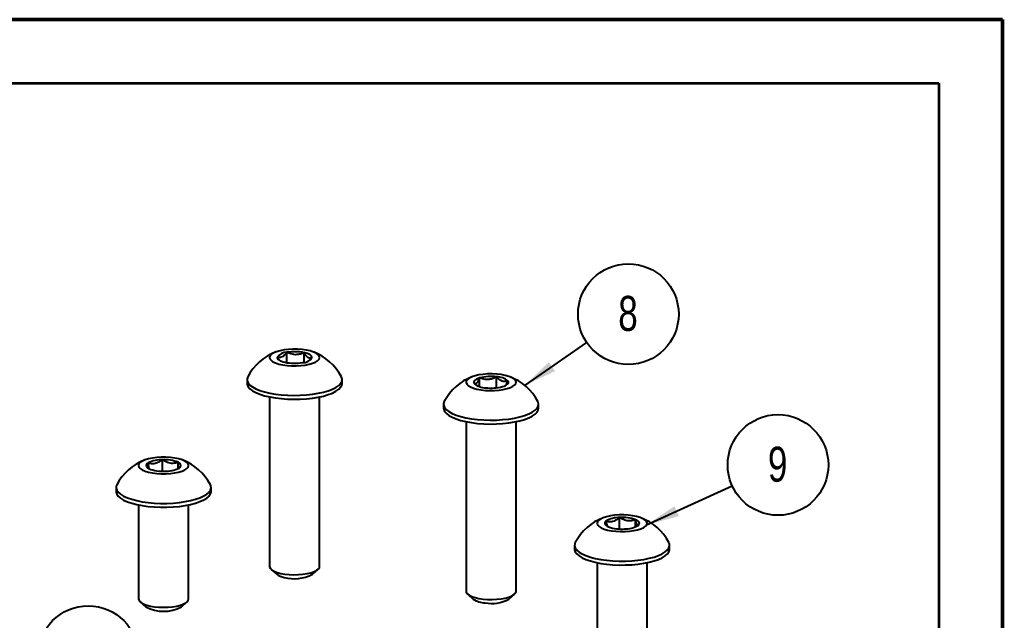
# Model space of a CAD drawing. Header units: millimetres. Extents: x 0 to 279, y 0 to 216.
# Drawn here: x 181.2 to 279.4, y 155.9 to 215.9 of the extents above; entities that cross this region are included whole.
import ezdxf

# ---------------------------------------------------------------- set-up
doc = ezdxf.new("R2010")
doc.units = ezdxf.units.MM
doc.layers.add('PAGE_BORDER', color=7, linetype='Continuous')
doc.layers.add('TITLE_BLOCK_BORDER', color=7, linetype='Continuous')
doc.styles.add('SLDTEXTSTYLE0', font='TXT', dxfattribs={"width": 0.75})
doc.dimstyles.new('SLDDIMSTYLE1', dxfattribs={"dimtxt": 0.18, "dimasz": 3.302, "dimexe": 0, "dimexo": 0.0625, "dimgap": 0, "dimtad": 0, "dimtih": 1, "dimtoh": 1, "dimdec": 0, "dimrnd": 1e-09, "dimzin": 0, "dimdsep": 46, "dimtxsty": 'Standard', "dimsah": 1, "dimcen": 0.09, "dimadec": 0, "dimazin": 0, "dimtfac": 3.302, "dimtdec": 0, "dimtofl": 0, "dimtmove": 0, "dimatfit": 3, "dimfxl": 1, "dimfrac": 2, "dimtolj": 1, "dimtzin": 0, "dimarcsym": 0})

# ---------------------------------------------------------------- blocks, each defined once
blk = doc.blocks.new('SW_NOTE_95')
at = {"layer": 'TITLE_BLOCK_BORDER', "color": 0}
blk.add_circle((4.146, 2.849), 5.031, dxfattribs=at)
at = {"layer": 'TITLE_BLOCK_BORDER', "color": 0, "insert": (4.11, 4.673), "char_height": 3.5, "attachment_point": 2, "style": 'SLDTEXTSTYLE0'}
blk.add_mtext('8', dxfattribs=at)
blk = doc.blocks.new('SW_NOTE_96')
at = {"layer": 'TITLE_BLOCK_BORDER', "color": 0}
blk.add_circle((4.577, 2.088), 5.031, dxfattribs=at)
at = {"layer": 'TITLE_BLOCK_BORDER', "color": 0, "insert": (4.541, 3.912), "char_height": 3.5, "attachment_point": 2, "style": 'SLDTEXTSTYLE0'}
blk.add_mtext('9', dxfattribs=at)
blk = doc.blocks.new('SW_NOTE_100')
at = {"layer": 'TITLE_BLOCK_BORDER', "color": 0}
blk.add_circle((-4.707, 1.776), 5.031, dxfattribs=at)
at = {"layer": 'TITLE_BLOCK_BORDER', "color": 0, "insert": (-4.742, 3.599), "char_height": 3.5, "attachment_point": 2, "style": 'SLDTEXTSTYLE0'}
blk.add_mtext('6', dxfattribs=at)

msp = doc.modelspace()

# ---------------------------------------------------------------- linework, layer by layer
at = {"color": 7, "linetype": 'Continuous', "lineweight": 50}
for p in [(0, 215.9), (279.4, 0)]:
    msp.add_line(p, (279.4, 215.9), dxfattribs=at)
at = {"color": 7, "linetype": 'Continuous', "lineweight": 25}
for p, q in [((207.873, 181.615), (207.873, 182.647)), ((209.602, 181.649), (209.602, 182.613)), ((210.236, 181.919), (210.378, 182.097)), ((203.899, 179.927), (203.899, 179.538)), ((213.399, 179.538), (213.399, 179.927)), ((227.144, 179.224), (227.144, 180.088)), ((228.841, 179.108), (228.841, 180.203)), ((226.595, 179.541), (226.791, 179.351)), ((206.149, 178.192), (206.149, 161.248)), ((211.149, 161.248), (211.149, 178.192)), ((223.542, 177.452), (223.542, 177.063)), ((233.042, 177.063), (233.042, 177.452)), ((225.792, 175.717), (225.792, 158.773)), ((230.792, 158.773), (230.792, 175.717)), ((195.449, 170.759), (195.449, 171.912)), ((196.998, 171.018), (196.998, 171.654)), ((190.803, 169.132), (190.803, 168.743)), ((200.303, 168.743), (200.303, 169.132)), ((193.053, 167.397), (193.053, 157.995)), ((198.053, 157.995), (198.053, 167.397)), ((241.132, 164.99), (241.132, 166.132)), ((242.744, 165.202), (242.744, 165.92)), ((236.638, 163.357), (236.638, 162.968)), ((246.138, 162.968), (246.138, 163.357)), ((238.888, 161.622), (238.888, 152.22)), ((243.888, 152.22), (243.888, 161.622)), ((206.31, 160.953), (206.871, 160.458)), ((210.426, 160.458), (210.987, 160.953)), ((225.954, 158.478), (226.515, 157.983)), ((230.07, 157.983), (230.631, 158.478)), ((193.214, 157.7), (193.776, 157.205)), ((197.33, 157.205), (197.891, 157.7))]:
    msp.add_line(p, q, dxfattribs=at)
at = {"color": 7, "linetype": 'Continuous', "lineweight": 25, "flags": 128}
for points in [[(206.561, 182.589), (206.344, 182.454), (206.205, 182.307), (206.15, 182.154), (206.179, 182.001), (206.293, 181.852), (206.487, 181.712), (206.754, 181.587), (207.086, 181.48), (207.472, 181.396), (207.897, 181.336), (208.348, 181.304), (208.809, 181.299), (209.265, 181.323), (209.699, 181.375), (210.098, 181.452), (210.448, 181.552), (210.736, 181.672), (210.953, 181.808), (211.092, 181.955), (211.148, 182.107), (211.118, 182.261), (211.005, 182.41), (210.811, 182.549), (210.543, 182.675), (210.211, 182.781), (209.826, 182.866), (209.401, 182.926), (208.95, 182.958), (208.489, 182.962), (208.033, 182.938), (207.598, 182.887), (207.199, 182.81), (206.85, 182.709), (206.561, 182.589)], [(206.92, 182.165), (206.921, 182.089), (206.952, 182.015), (207.012, 181.942), (207.1, 181.872), (207.215, 181.807), (207.354, 181.747), (207.515, 181.694), (207.696, 181.649)], [(210.378, 182.097), (210.376, 182.172), (210.345, 182.247), (210.285, 182.32), (210.197, 182.389), (210.083, 182.455), (209.944, 182.514), (209.782, 182.567), (209.602, 182.613)], [(203.97, 180.2), (203.904, 180.003), (203.916, 179.791), (204.013, 179.582), (204.192, 179.379), (204.451, 179.186), (204.784, 179.006), (205.187, 178.843), (205.651, 178.699), (206.169, 178.577), (206.731, 178.478), (207.327, 178.406), (207.947, 178.361), (208.58, 178.344), (209.213, 178.355), (209.837, 178.394), (210.439, 178.46), (211.01, 178.553), (211.538, 178.67), (212.015, 178.81), (212.432, 178.969), (212.781, 179.146), (213.056, 179.337), (213.253, 179.538), (213.368, 179.746), (213.398, 179.957), (213.344, 180.168), (213.327, 180.2)], [(225.921, 179.92), (225.816, 179.77), (225.795, 179.617), (225.859, 179.464), (226.006, 179.319), (226.231, 179.184), (226.526, 179.066), (226.881, 178.968), (227.285, 178.893), (227.722, 178.845), (228.179, 178.823), (228.64, 178.831), (229.089, 178.866), (229.511, 178.928), (229.891, 179.015), (230.217, 179.124), (230.478, 179.251), (230.664, 179.392), (230.769, 179.542), (230.79, 179.695), (230.726, 179.847), (230.579, 179.993), (230.354, 180.127), (230.059, 180.246), (229.703, 180.344), (229.3, 180.419), (228.863, 180.467), (228.406, 180.488), (227.945, 180.481), (227.496, 180.446), (227.074, 180.384), (226.694, 180.297), (226.368, 180.188), (226.107, 180.061), (225.921, 179.92)], [(227.144, 180.088), (226.985, 180.035), (226.848, 179.974), (226.735, 179.909), (226.65, 179.839), (226.592, 179.766), (226.564, 179.691), (226.565, 179.615), (226.595, 179.541)], [(229.441, 179.224), (229.6, 179.277), (229.737, 179.337), (229.849, 179.403), (229.935, 179.473), (229.993, 179.546), (230.021, 179.621), (230.02, 179.696), (229.99, 179.771)], [(203.899, 179.538), (203.916, 179.402), (204.013, 179.193), (204.192, 178.991), (204.451, 178.797), (204.784, 178.617), (205.187, 178.454), (205.651, 178.31), (206.169, 178.188), (206.731, 178.089), (207.327, 178.017), (207.947, 177.972), (208.58, 177.955), (209.213, 177.966), (209.837, 178.005), (210.439, 178.072), (211.01, 178.164), (211.538, 178.281), (212.015, 178.421), (212.432, 178.58), (212.781, 178.757), (213.056, 178.948), (213.253, 179.149), (213.368, 179.357), (213.399, 179.538)], [(223.542, 177.063), (223.557, 176.939), (223.649, 176.73), (223.824, 176.526), (224.078, 176.333), (224.408, 176.152), (224.807, 175.987), (225.268, 175.842), (225.784, 175.719), (226.344, 175.619), (226.938, 175.546), (227.557, 175.499), (228.189, 175.48), (228.823, 175.49), (229.448, 175.527), (230.051, 175.592), (230.624, 175.684), (231.155, 175.8), (231.634, 175.938), (232.054, 176.097), (232.407, 176.272), (232.687, 176.462), (232.888, 176.663), (233.007, 176.871), (233.042, 177.063)], [(223.614, 177.726), (223.55, 177.539), (223.557, 177.328), (223.649, 177.119), (223.824, 176.915), (224.078, 176.722), (224.408, 176.541), (224.807, 176.376), (225.268, 176.231), (225.784, 176.108), (226.344, 176.008), (226.938, 175.934), (227.557, 175.888), (228.189, 175.869), (228.823, 175.879), (229.448, 175.916), (230.051, 175.981), (230.624, 176.073), (231.155, 176.188), (231.634, 176.327), (232.054, 176.485), (232.407, 176.661), (232.687, 176.851), (232.888, 177.052), (233.007, 177.259), (233.042, 177.471), (232.992, 177.681), (232.971, 177.726)], [(194.435, 170.59), (194.865, 170.534), (195.318, 170.506), (195.78, 170.506), (196.233, 170.534), (196.664, 170.589), (197.056, 170.67), (197.398, 170.773), (197.676, 170.896), (197.883, 171.033), (198.01, 171.181), (198.053, 171.334), (198.011, 171.487), (197.886, 171.635), (197.681, 171.773), (197.403, 171.896), (197.063, 172), (196.671, 172.081), (196.241, 172.137), (195.788, 172.165), (195.326, 172.166), (194.873, 172.138), (194.442, 172.082), (194.05, 172.001), (193.708, 171.898), (193.43, 171.775), (193.223, 171.638), (193.096, 171.49), (193.053, 171.337), (193.095, 171.184), (193.22, 171.036), (193.425, 170.898), (193.703, 170.775), (194.043, 170.671), (194.435, 170.59)], [(194.004, 171.594), (193.916, 171.524), (193.856, 171.451), (193.825, 171.377), (193.824, 171.301), (193.852, 171.226), (193.91, 171.153), (193.995, 171.083), (194.108, 171.018)], [(197.102, 171.077), (197.19, 171.147), (197.25, 171.22), (197.281, 171.295), (197.282, 171.37), (197.254, 171.445), (197.196, 171.518), (197.111, 171.588), (196.998, 171.654)], [(190.874, 169.405), (190.825, 169.284), (190.806, 169.072), (190.873, 168.862), (191.022, 168.656), (191.253, 168.459), (191.56, 168.274), (191.939, 168.104), (192.382, 167.953), (192.881, 167.823), (193.429, 167.716)], [(193.429, 167.716), (194.014, 167.634), (194.627, 167.579), (195.256, 167.552), (195.89, 167.552), (196.519, 167.582), (197.13, 167.638), (197.713, 167.722), (198.258, 167.83), (198.754, 167.962), (199.193, 168.115), (199.568, 168.286), (199.87, 168.471), (200.096, 168.669), (200.24, 168.875), (200.301, 169.086), (200.277, 169.297), (200.232, 169.405)], [(190.803, 168.743), (190.806, 168.683), (190.873, 168.473), (191.022, 168.267), (191.253, 168.07), (191.56, 167.885), (191.939, 167.716), (192.382, 167.564), (192.881, 167.434), (193.429, 167.327)], [(193.429, 167.327), (194.014, 167.245), (194.627, 167.19), (195.256, 167.163), (195.89, 167.164), (196.519, 167.193), (197.13, 167.249), (197.713, 167.333), (198.258, 167.441), (198.754, 167.573), (199.193, 167.726), (199.568, 167.897), (199.87, 168.083), (200.096, 168.28), (200.24, 168.486), (200.301, 168.697), (200.303, 168.743)], [(239.832, 166.213), (239.499, 166.107), (239.23, 165.982), (239.035, 165.842), (238.92, 165.693), (238.889, 165.54), (238.943, 165.387), (239.08, 165.241), (239.296, 165.105), (239.583, 164.984), (239.932, 164.884), (240.33, 164.806), (240.764, 164.754), (241.22, 164.729), (241.681, 164.733), (242.132, 164.765), (242.558, 164.824), (242.944, 164.909), (243.277, 165.015), (243.546, 165.14), (243.741, 165.279), (243.856, 165.428), (243.887, 165.582), (243.833, 165.734), (243.696, 165.881), (243.48, 166.017), (243.193, 166.138), (242.844, 166.238), (242.446, 166.316), (242.012, 166.368), (241.557, 166.392), (241.095, 166.389), (240.644, 166.356), (240.218, 166.297), (239.832, 166.213)], [(239.777, 165.773), (239.708, 165.701), (239.667, 165.626), (239.656, 165.551), (239.675, 165.476), (239.723, 165.402), (239.8, 165.331), (239.903, 165.264), (240.033, 165.202)], [(243, 165.349), (243.069, 165.421), (243.109, 165.495), (243.12, 165.571), (243.101, 165.646), (243.053, 165.72), (242.977, 165.791), (242.873, 165.858), (242.744, 165.92)], [(236.71, 163.631), (236.661, 163.51), (236.641, 163.299), (236.707, 163.088), (236.856, 162.883), (237.086, 162.686), (237.393, 162.501), (237.771, 162.331), (238.214, 162.179), (238.713, 162.049), (239.26, 161.942), (239.845, 161.86), (240.458, 161.804), (241.087, 161.777), (241.722, 161.778), (242.35, 161.807), (242.962, 161.863), (243.545, 161.946), (244.09, 162.055), (244.586, 162.186), (245.026, 162.339), (245.401, 162.51), (245.704, 162.696), (245.93, 162.893), (246.075, 163.099), (246.136, 163.31), (246.113, 163.521), (246.067, 163.631)], [(236.638, 162.968), (236.641, 162.91), (236.707, 162.7), (236.856, 162.494), (237.086, 162.297), (237.393, 162.112), (237.771, 161.942), (238.214, 161.79), (238.713, 161.66), (239.26, 161.553), (239.845, 161.471), (240.458, 161.416), (241.087, 161.388), (241.722, 161.389), (242.35, 161.418), (242.962, 161.474), (243.545, 161.557), (244.09, 161.666), (244.586, 161.798), (245.026, 161.95), (245.401, 162.121), (245.704, 162.307), (245.93, 162.504), (246.075, 162.71), (246.136, 162.921), (246.138, 162.968)], [(206.149, 161.248), (206.154, 161.194), (206.226, 161.042), (206.38, 160.897), (206.612, 160.764), (206.913, 160.648), (207.273, 160.552)], [(207.273, 160.552), (207.68, 160.479), (208.12, 160.433), (208.578, 160.415), (209.038, 160.424), (209.486, 160.462), (209.904, 160.527), (210.28, 160.616), (210.6, 160.727), (210.854, 160.855), (211.033, 160.997), (211.131, 161.147), (211.149, 161.248)], [(225.792, 158.773), (225.817, 158.657), (225.923, 158.507), (226.109, 158.367), (226.371, 158.24), (226.697, 158.131), (227.078, 158.044), (227.5, 157.982)], [(227.5, 157.982), (227.949, 157.947), (228.41, 157.94), (228.867, 157.962), (229.304, 158.011), (229.707, 158.086), (230.062, 158.184), (230.356, 158.302), (230.58, 158.437), (230.727, 158.583), (230.79, 158.735), (230.792, 158.773)], [(193.053, 157.995), (193.063, 157.919), (193.147, 157.768), (193.313, 157.625), (193.555, 157.494), (193.866, 157.38), (194.233, 157.287), (194.646, 157.218), (195.09, 157.176), (195.549, 157.162), (196.008, 157.175), (196.452, 157.217), (196.866, 157.286), (197.234, 157.378), (197.546, 157.492), (197.789, 157.622)]]:
    msp.add_lwpolyline(points, dxfattribs=at)
at = {"color": 7, "linetype": 'Continuous', "lineweight": 25}
for centre, radius, start, end in [((208.649, 177.739), 5.287, 110.842, 152.25206), ((207.844, 181.52), 1.127, 88.55222, 145.10912), ((208.644, 177.897), 4.812, 78.51889, 99.22189), ((209.453, 182.741), 1.127, 268.55222, 325.10912), ((208.649, 177.739), 5.287, 27.74794, 69.158), ((208.654, 186.365), 4.812, 258.51889, 279.22189), ((228.292, 175.264), 5.287, 110.842, 152.25206), ((228.298, 175.661), 4.575, 83.17222, 104.60157), ((228.86, 178.511), 1.692, 48.11564, 90.62271), ((228.292, 175.264), 5.287, 27.74794, 69.158), ((227.725, 180.8), 1.692, 228.11564, 270.62271), ((228.287, 183.651), 4.575, 263.17222, 284.60157), ((195.348, 168.927), 2.987, 88.06768, 116.75692), ((195.649, 168.336), 3.582, 67.87407, 93.20174), ((195.553, 166.944), 5.287, 110.842, 152.25206), ((195.457, 174.336), 3.582, 247.87407, 273.20174), ((195.757, 173.744), 2.987, 268.06768, 296.75692), ((195.553, 166.944), 5.287, 27.74794, 69.158), ((241.388, 161.169), 5.287, 110.842, 152.25206), ((241.079, 163.598), 2.535, 88.78611, 120.9064), ((241.431, 162.165), 3.978, 70.73012, 94.30361), ((241.388, 161.169), 5.287, 27.74794, 69.158), ((241.346, 168.957), 3.978, 250.73012, 274.30361), ((241.698, 167.524), 2.535, 268.78611, 300.9064), ((207.87, 161.824), 1.692, 233.83426, 260.92592), ((208.626, 163.899), 3.884, 254.72438, 297.60562), ((195.553, 160.513), 3.755, 241.75165, 298.24835), ((197.589, 158.043), 0.466, 295.36305, 354.02558), ((227.709, 159.686), 2.08, 234.96678, 269.47836), ((228.366, 161.039), 3.498, 258.85666, 299.13785)]:
    msp.add_arc(centre, radius, start, end, dxfattribs=at)
for points, knots in [([(207.873, 182.647), (207.826, 182.586), (207.678, 182.392), (207.407, 182.154), (207.126, 182.105), (206.974, 182.149), (206.92, 182.165)], [0, 0, 0, 0, 0.1560255, 0.4937074, 0.8190578, 1, 1, 1, 1]), ([(206.92, 182.165), (206.972, 182.073), (207.033, 181.966), (207.1, 181.896), (207.11, 181.886)], [0, 0, 0, 0, 0.858886, 1, 1, 1, 1]), ([(209.602, 182.613), (209.483, 182.564), (209.242, 182.465), (208.795, 182.387), (208.316, 182.448), (208.009, 182.586), (207.873, 182.647)], [0, 0, 0, 0, 0.21645, 0.4403, 0.751891, 1, 1, 1, 1]), ([(210.378, 182.097), (210.325, 182.081), (210.217, 182.049), (210.016, 182.095), (209.801, 182.291), (209.663, 182.514), (209.602, 182.613)], [0, 0, 0, 0, 0.21645, 0.4403, 0.751891, 1, 1, 1, 1]), ([(227.144, 180.088), (227.117, 180.024), (227.032, 179.82), (226.876, 179.563), (226.714, 179.495), (226.627, 179.529), (226.595, 179.541)], [0, 0, 0, 0, 0.156025, 0.493707, 0.819058, 1, 1, 1, 1]), ([(228.841, 180.203), (228.725, 180.144), (228.489, 180.024), (228.05, 179.907), (227.579, 179.928), (227.278, 180.039), (227.144, 180.088)], [0, 0, 0, 0, 0.21645, 0.4403, 0.751891, 1, 1, 1, 1]), ([(229.99, 179.771), (229.911, 179.75), (229.751, 179.706), (229.454, 179.731), (229.136, 179.903), (228.932, 180.111), (228.841, 180.203)], [0, 0, 0, 0, 0.21645, 0.4403, 0.751891, 1, 1, 1, 1]), ([(229.775, 179.371), (229.82, 179.434), (229.895, 179.539), (229.963, 179.705), (229.99, 179.771)], [0, 0, 0, 0, 0.603503, 1, 1, 1, 1]), ([(195.449, 171.912), (195.35, 171.839), (195.149, 171.69), (194.775, 171.521), (194.374, 171.485), (194.117, 171.561), (194.004, 171.594)], [0, 0, 0, 0, 0.21645, 0.4403, 0.751891, 1, 1, 1, 1]), ([(196.998, 171.654), (196.91, 171.625), (196.663, 171.545), (196.207, 171.528), (195.765, 171.703), (195.525, 171.862), (195.449, 171.912)], [0, 0, 0, 0, 0.1809422, 0.5062926, 0.8439745, 1, 1, 1, 1]), ([(194.004, 171.594), (194.011, 171.503), (194.025, 171.318), (194.052, 171.088), (194.073, 170.991), (194.083, 171), (194.084, 171)], [0, 0, 0, 0, 0.284245, 0.578208, 0.987395, 1, 1, 1, 1]), ([(197.091, 171.066), (197.087, 171.062), (197.077, 171.047), (197.054, 171.106), (197.025, 171.316), (197.007, 171.55), (196.998, 171.654)], [0, 0, 0, 0, 0.1134287, 0.3667104, 0.7192701, 1, 1, 1, 1]), ([(241.132, 166.132), (241.066, 166.077), (240.856, 165.902), (240.47, 165.699), (240.07, 165.686), (239.854, 165.75), (239.777, 165.773)], [0, 0, 0, 0, 0.156025, 0.493707, 0.819058, 1, 1, 1, 1]), ([(242.744, 165.92), (242.634, 165.884), (242.409, 165.809), (241.992, 165.777), (241.545, 165.888), (241.259, 166.057), (241.132, 166.132)], [0, 0, 0, 0, 0.21645, 0.4403, 0.751891, 1, 1, 1, 1]), ([(239.777, 165.773), (239.794, 165.683), (239.83, 165.501), (239.89, 165.277), (239.931, 165.233), (239.953, 165.21)], [0, 0, 0, 0, 0.31717, 0.645183, 1, 1, 1, 1]), ([(243, 165.349), (242.982, 165.337), (242.947, 165.313), (242.88, 165.373), (242.809, 165.584), (242.764, 165.817), (242.744, 165.92)], [0, 0, 0, 0, 0.21645, 0.4403, 0.751891, 1, 1, 1, 1])]:
    msp.add_open_spline(points, degree=3, knots=knots, dxfattribs=at)
at = {"layer": 'PAGE_BORDER', "lineweight": 35}
for p, q in [((6.35, 209.55), (273.05, 209.55)), ((273.05, 209.55), (273.05, 6.35))]:
    msp.add_line(p, q, dxfattribs=at)

# ---------------------------------------------------------------- block references
at = {"layer": 'TITLE_BLOCK_BORDER'}
for name, p in [('SW_NOTE_95', (237.868, 183.614)), ('SW_NOTE_96', (252.397, 169.303)), ('SW_NOTE_100', (192.727, 150.492))]:
    msp.add_blockref(name, p, dxfattribs=at)

# ---------------------------------------------------------------- leaders
for points in [[(231.655, 179.344), (237.868, 183.614)], [(243.84, 165.398), (252.397, 169.303)]]:
    msp.add_leader(points, dimstyle='SLDDIMSTYLE1', dxfattribs=at)

doc.saveas('drawing.dxf')
